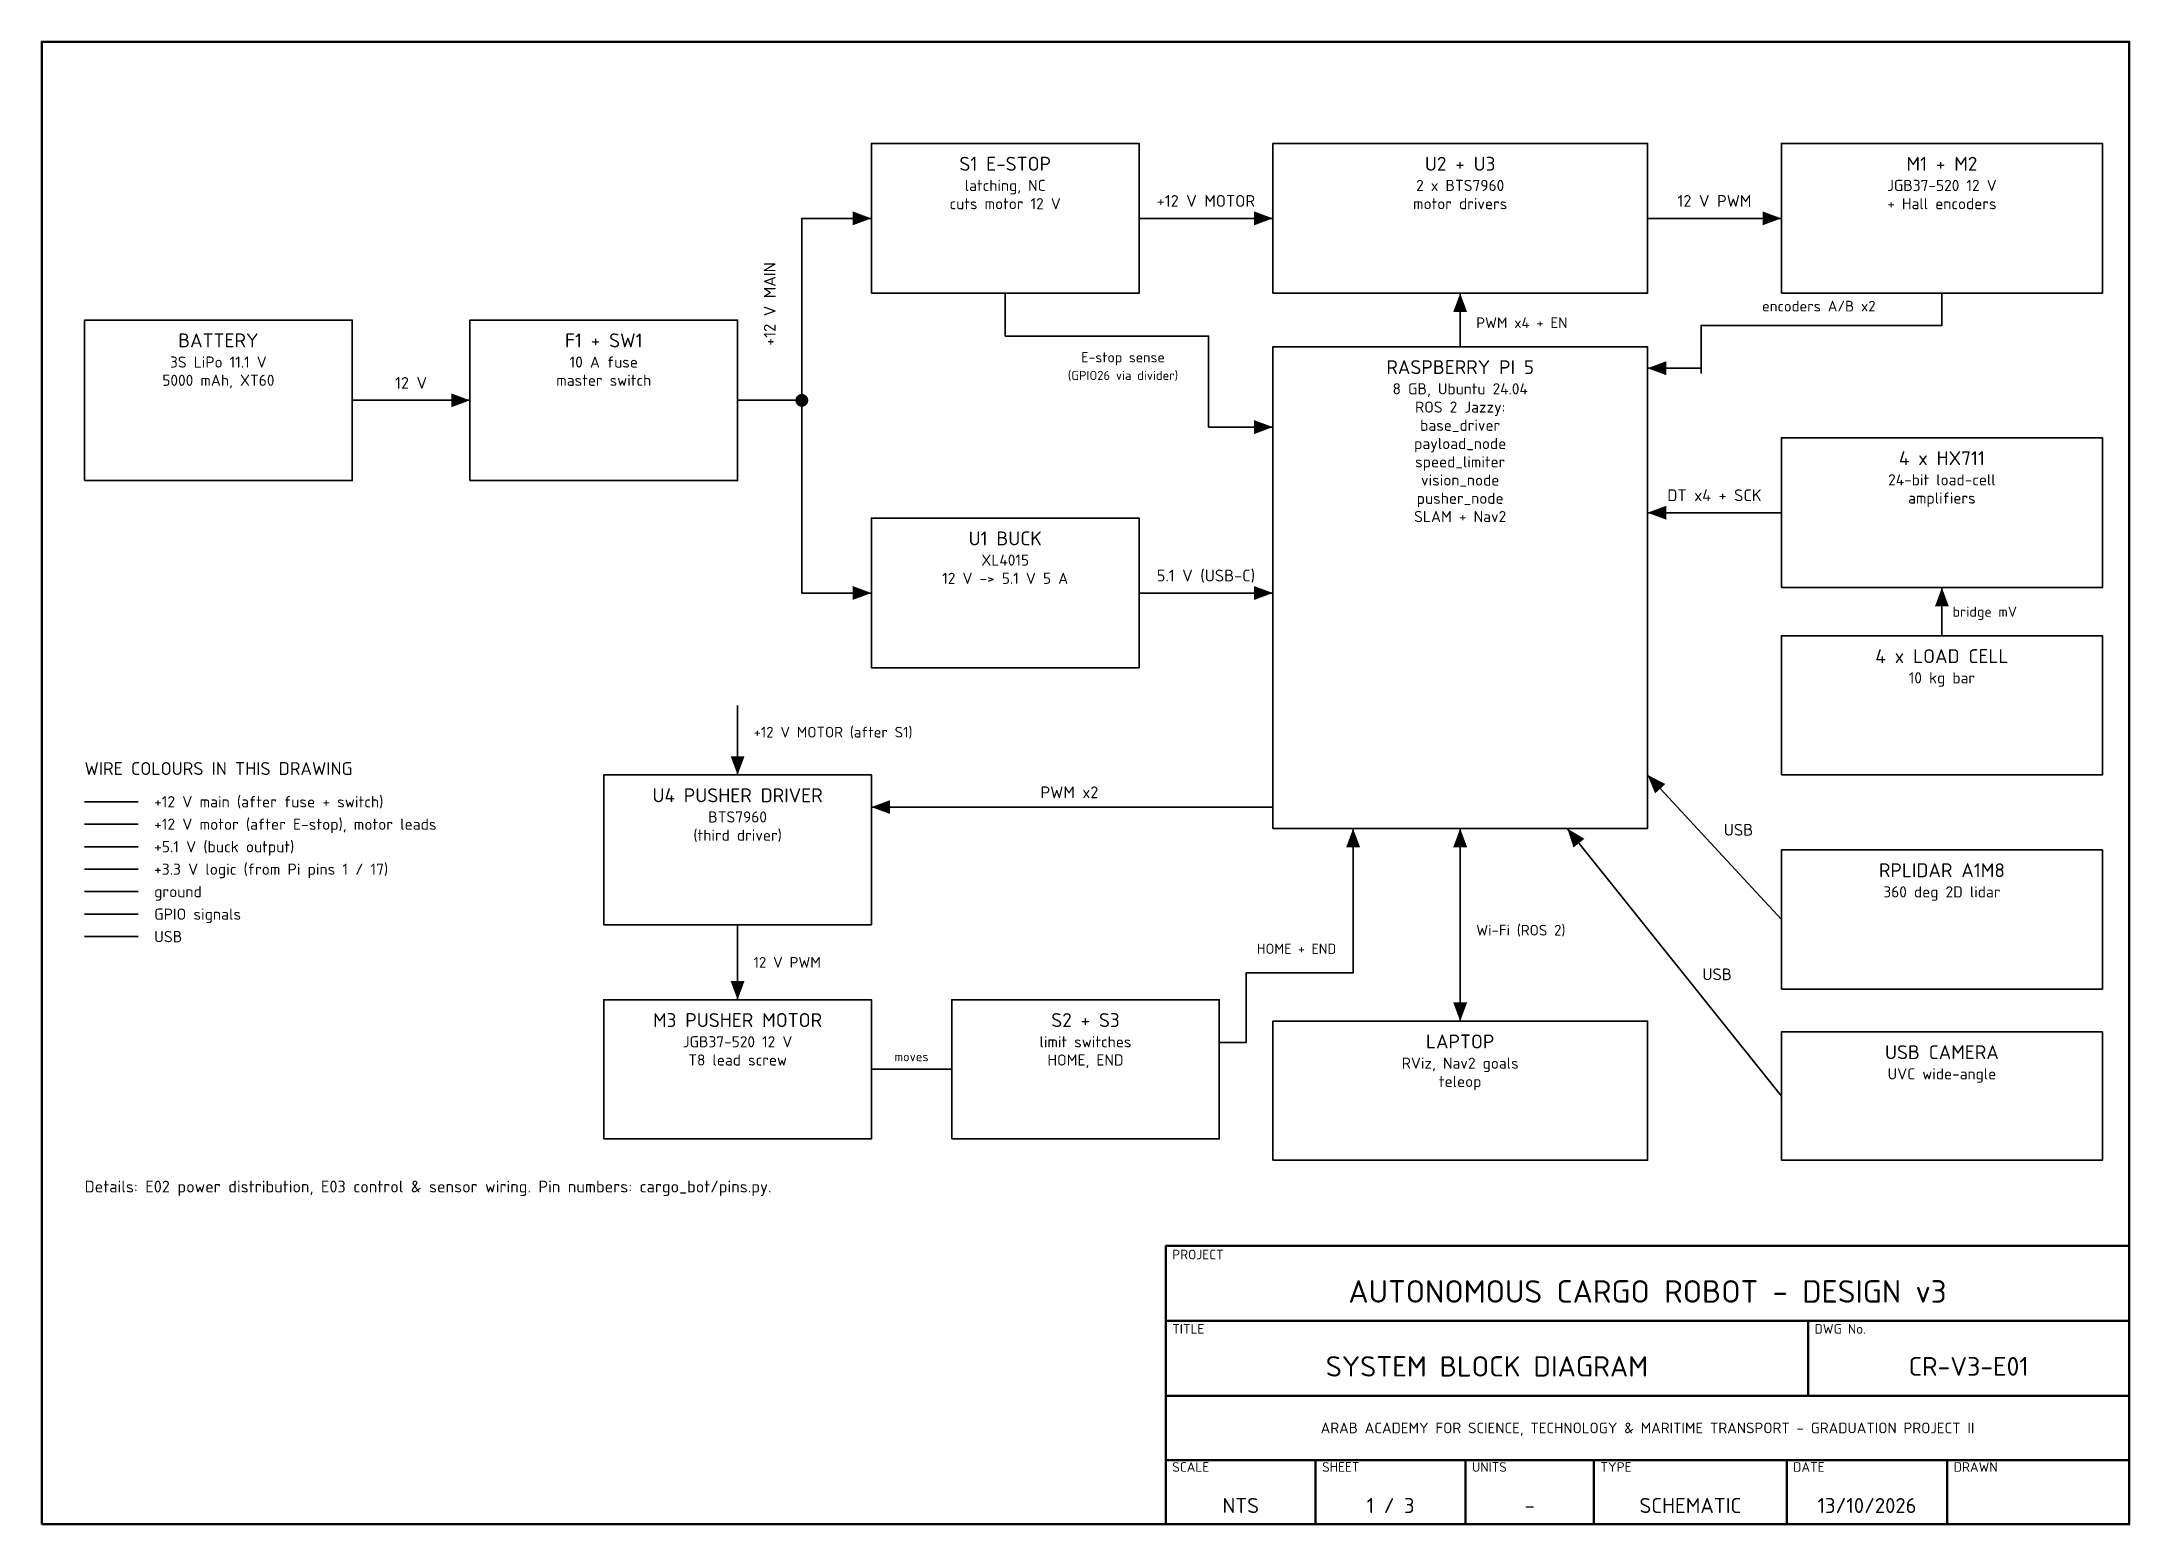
# Paper-space layout 'E01 SYSTEM BLOCK DIAGRAM' of a CAD drawing. Header units: millimetres. Extents: x 20 to 410, y 10 to 287.
import ezdxf
from ezdxf.enums import TextEntityAlignment as Align

# ---------------------------------------------------------------- set-up
doc = ezdxf.new("R2010")
doc.units = ezdxf.units.MM
for name, color, linetype, lineweight in [('NET-12V', 1, 'Continuous', 35), ('NET-12V-MOTOR', 6, 'Continuous', 35), ('NET-3V3', 40, 'Continuous', 35), ('NET-5V', 30, 'Continuous', 35), ('NET-GND', 8, 'Continuous', 35), ('NET-SIGNAL', 5, 'Continuous', 35), ('NET-USB', 3, 'Continuous', 35), ('SYMBOLS', 7, 'Continuous', 35), ('TEXT', 7, 'Continuous', 18), ('TITLEBLOCK', 7, 'Continuous', 50)]:
    doc.layers.add(name, color=color, linetype=linetype, lineweight=lineweight)
doc.styles.add('ISO', font='isocpeur.ttf')

psp = doc.layouts.new('E01 SYSTEM BLOCK DIAGRAM')

# ---------------------------------------------------------------- linework, layer by layer
at = {"layer": 'NET-12V'}
for points in [[(150, 220), (162, 220), (162, 254), (175, 254)], [(170, 254), (175, 254)], [(78, 220), (100, 220)], [(162, 220), (162, 184), (175, 184)], [(170, 184), (175, 184)], [(28, 145), (38, 145)]]:
    psp.add_lwpolyline(points, dxfattribs=at)
at = {"layer": 'NET-12V', "const_width": 1.2}
psp.add_lwpolyline([(161.4, 220, 1), (162.6, 220, 1)], format="xyb", close=True, dxfattribs=at)
at = {"layer": 'NET-12V'}
for points in [[(175, 254), (171.5, 255.3), (171.5, 252.7)], [(100, 220), (96.5, 221.3), (96.5, 218.7)], [(175, 184), (171.5, 185.3), (171.5, 182.7)]]:
    psp.add_solid(points, dxfattribs=at)
at = {"layer": 'NET-12V-MOTOR'}
for points in [[(225, 254), (250, 254)], [(320, 254), (345, 254)], [(150, 163), (150, 150)], [(28, 140.8), (38, 140.8)], [(150, 122), (150, 108)]]:
    psp.add_lwpolyline(points, dxfattribs=at)
for points in [[(250, 254), (246.5, 255.3), (246.5, 252.7)], [(345, 254), (341.5, 255.3), (341.5, 252.7)], [(150, 150), (151.3, 153.5), (148.7, 153.5)], [(150, 108), (151.3, 111.5), (148.7, 111.5)]]:
    psp.add_solid(points, dxfattribs=at)
at = {"layer": 'NET-3V3'}
psp.add_lwpolyline([(28, 132.4), (38, 132.4)], dxfattribs=at)
at = {"layer": 'NET-5V'}
for points in [[(225, 184), (250, 184)], [(28, 136.6), (38, 136.6)]]:
    psp.add_lwpolyline(points, dxfattribs=at)
psp.add_solid([(250, 184), (246.5, 185.3), (246.5, 182.7)], dxfattribs=at)
at = {"layer": 'NET-GND'}
psp.add_lwpolyline([(28, 128.2), (38, 128.2)], dxfattribs=at)
at = {"layer": 'NET-SIGNAL'}
for points in [[(200, 240), (200, 232), (238, 232), (238, 215), (250, 215)], [(285, 230), (285, 240)], [(375, 240), (375, 234), (330, 234), (330, 225)], [(330, 226), (320, 226)], [(245, 215), (250, 215)], [(345, 199), (320, 199)], [(375, 176), (375, 185)], [(250, 144), (175, 144)], [(265, 134), (265, 140)], [(285, 104), (285, 140)], [(240, 100), (245, 100), (245, 113), (265, 113), (265, 135)], [(28, 124), (38, 124)]]:
    psp.add_lwpolyline(points, dxfattribs=at)
for points in [[(285, 240), (283.7, 236.5), (286.3, 236.5)], [(320, 226), (323.5, 224.7), (323.5, 227.3)], [(250, 215), (246.5, 216.3), (246.5, 213.7)], [(320, 199), (323.5, 197.7), (323.5, 200.3)], [(375, 185), (373.7, 181.5), (376.3, 181.5)], [(175, 144), (178.5, 142.7), (178.5, 145.3)], [(265, 140), (263.7, 136.5), (266.3, 136.5)], [(285, 140), (283.7, 136.5), (286.3, 136.5)], [(285, 104), (286.3, 107.5), (283.7, 107.5)]]:
    psp.add_solid(points, dxfattribs=at)
at = {"layer": 'NET-USB'}
for points in [[(345, 123), (320, 150)], [(345, 90), (305, 140)], [(28, 119.8), (38, 119.8)]]:
    psp.add_lwpolyline(points, dxfattribs=at)
for points in [[(320, 150), (321.42, 146.55), (323.33, 148.32)], [(305, 140), (306.17, 136.45), (308.2, 138.08)]]:
    psp.add_solid(points, dxfattribs=at)
at = {"layer": 'SYMBOLS'}
for points in [[(175, 240), (225, 240), (225, 268), (175, 268)], [(250, 240), (320, 240), (320, 268), (250, 268)], [(345, 240), (405, 240), (405, 268), (345, 268)], [(28, 205), (78, 205), (78, 235), (28, 235)], [(100, 205), (150, 205), (150, 235), (100, 235)], [(250, 140), (320, 140), (320, 230), (250, 230)], [(345, 185), (405, 185), (405, 213), (345, 213)], [(175, 170), (225, 170), (225, 198), (175, 198)], [(345, 150), (405, 150), (405, 176), (345, 176)], [(125, 122), (175, 122), (175, 150), (125, 150)], [(345, 110), (405, 110), (405, 136), (345, 136)], [(125, 82), (175, 82), (175, 108), (125, 108)], [(190, 82), (240, 82), (240, 108), (190, 108)], [(250, 78), (320, 78), (320, 104), (250, 104)], [(345, 78), (405, 78), (405, 102), (345, 102)]]:
    psp.add_lwpolyline(points, close=True, dxfattribs=at)
at = {"layer": 'SYMBOLS', "color": 8}
psp.add_lwpolyline([(175, 95), (190, 95)], dxfattribs=at)
at = {"layer": 'TITLEBLOCK'}
for points in [[(20, 10), (410, 10), (410, 287), (20, 287)], [(230, 10), (410, 10), (410, 62), (230, 62)]]:
    psp.add_lwpolyline(points, close=True, dxfattribs=at)
for points in [[(230, 48), (410, 48)], [(350, 34), (350, 48)], [(230, 34), (410, 34)], [(230, 22), (410, 22)], [(258, 10), (258, 22)], [(286, 10), (286, 22)], [(310, 10), (310, 22)], [(346, 10), (346, 22)], [(376, 10), (376, 22)]]:
    psp.add_lwpolyline(points, dxfattribs=at)

# ---------------------------------------------------------------- texts
at = {"layer": 'NET-12V', "style": 'ISO'}
psp.add_text('+12 V MAIN', height=2.2, rotation=90, dxfattribs=at).set_placement((156, 238), align=Align.MIDDLE_CENTER)
psp.add_text('12 V', height=2.2, dxfattribs=at).set_placement((89, 221.5), align=Align.BOTTOM_CENTER)
at = {"layer": 'NET-12V-MOTOR', "style": 'ISO'}
for s, p in [('+12 V MOTOR', (237.5, 255.5)), ('12 V PWM', (332.5, 255.5))]:
    psp.add_text(s, height=2.2, dxfattribs=at).set_placement(p, align=Align.BOTTOM_CENTER)
for s, p in [('+12 V MOTOR (after S1)', (153, 158)), ('12 V PWM', (153, 115))]:
    psp.add_text(s, height=2, dxfattribs=at).set_placement(p, align=Align.MIDDLE_LEFT)
at = {"layer": 'NET-5V', "style": 'ISO'}
psp.add_text('5.1 V (USB-C)', height=2.2, dxfattribs=at).set_placement((237.5, 185.5), align=Align.BOTTOM_CENTER)
at = {"layer": 'NET-SIGNAL', "style": 'ISO'}
for s, height, p in [('encoders A/B x2', 2, (352, 236)), ('DT x4 + SCK', 2.2, (332.5, 200.5)), ('PWM x2', 2.2, (212, 145))]:
    psp.add_text(s, height=height, dxfattribs=at).set_placement(p, align=Align.BOTTOM_CENTER)
for s, height, p in [('PWM x4 + EN', 2, (288, 234.5)), ('bridge mV', 1.9, (377, 180.5)), ('Wi-Fi (ROS 2)', 2, (288, 121))]:
    psp.add_text(s, height=height, dxfattribs=at).set_placement(p, align=Align.MIDDLE_LEFT)
for s, height, p in [('E-stop sense', 1.9, (222, 229)), ('(GPIO26 via divider)', 1.7, (222, 225.5))]:
    psp.add_text(s, height=height, dxfattribs=at).set_placement(p, align=Align.TOP_CENTER)
psp.add_text('HOME + END', height=1.9, dxfattribs=at).set_placement((247, 116), align=Align.BOTTOM_LEFT)
at = {"layer": 'NET-USB', "style": 'ISO'}
for p in [(337, 138), (333, 111)]:
    psp.add_text('USB', height=2.2, dxfattribs=at).set_placement(p, align=Align.BOTTOM_CENTER)
at = {"layer": 'TEXT', "style": 'ISO'}
for s, p in [('S1 E-STOP', (200, 265.5)), ('U2 + U3', (285, 265.5)), ('M1 + M2', (375, 265.5)), ('BATTERY', (53, 232.5)), ('F1 + SW1', (125, 232.5)), ('RASPBERRY PI 5', (285, 227.5)), ('4 x HX711', (375, 210.5)), ('U1 BUCK', (200, 195.5)), ('4 x LOAD CELL', (375, 173.5)), ('U4 PUSHER DRIVER', (150, 147.5)), ('RPLIDAR A1M8', (375, 133.5)), ('M3 PUSHER MOTOR', (150, 105.5)), ('S2 + S3', (215, 105.5)), ('LAPTOP', (285, 101.5)), ('USB CAMERA', (375, 99.5))]:
    psp.add_text(s, height=2.6, dxfattribs=at).set_placement(p, align=Align.TOP_CENTER)
for s, p in [('cuts motor 12 V', (200, 255.08)), ('latching, NC', (200, 258.49)), ('motor drivers', (285, 255.08)), ('2 x BTS7960', (285, 258.49)), ('JGB37-520 12 V', (375, 258.49)), ('+ Hall encoders', (375, 255.08)), ('3S LiPo 11.1 V', (53, 225.49)), ('10 A fuse', (125, 225.49)), ('5000 mAh, XT60', (53, 222.08)), ('master switch', (125, 222.08)), ('8 GB, Ubuntu 24.04', (285, 220.49)), ('ROS 2 Jazzy:', (285, 217.08)), ('base_driver', (285, 213.67)), ('payload_node', (285, 210.26)), ('speed_limiter', (285, 206.85)), ('vision_node', (285, 203.44)), ('24-bit load-cell', (375, 203.49)), ('SLAM + Nav2', (285, 196.62)), ('pusher_node', (285, 200.03)), ('amplifiers', (375, 200.08)), ('XL4015', (200, 188.49)), ('12 V -> 5.1 V 5 A', (200, 185.08)), ('10 kg bar', (375, 166.49)), ('BTS7960', (150, 140.49)), ('(third driver)', (150, 137.08)), ('360 deg 2D lidar', (375, 126.49)), ('JGB37-520 12 V', (150, 98.49)), ('T8 lead screw', (150, 95.08)), ('limit switches', (215, 98.49)), ('HOME, END', (215, 95.08)), ('RViz, Nav2 goals', (285, 94.49)), ('teleop', (285, 91.08)), ('UVC wide-angle', (375, 92.49))]:
    psp.add_text(s, height=2.08, dxfattribs=at).set_placement(p, align=Align.BOTTOM_CENTER)
for s, height, p in [('WIRE COLOURS IN THIS DRAWING', 2.4, (28, 150)), ('Details: E02 power distribution, E03 control & sensor wiring. Pin numbers: cargo_bot/pins.py.', 2.2, (28, 72)), ('PROJECT', 1.8, (231.2, 59.5)), ('TITLE', 1.8, (231.2, 45.6)), ('DWG No.', 1.8, (351.2, 45.6)), ('SCALE', 1.8, (231.2, 19.8)), ('SHEET', 1.8, (259.2, 19.8)), ('UNITS', 1.8, (287.2, 19.8)), ('TYPE', 1.8, (311.2, 19.8)), ('DATE', 1.8, (347.2, 19.8)), ('DRAWN', 1.8, (377.2, 19.8))]:
    psp.add_text(s, height=height, dxfattribs=at).set_placement(p)
for s, p in [('+12 V main (after fuse + switch)', (41, 145)), ('+12 V motor (after E-stop), motor leads', (41, 140.8)), ('+5.1 V (buck output)', (41, 136.6)), ('+3.3 V logic (from Pi pins 1 / 17)', (41, 132.4)), ('ground', (41, 128.2)), ('GPIO signals', (41, 124)), ('USB', (41, 119.8))]:
    psp.add_text(s, height=2.1, dxfattribs=at).set_placement(p, align=Align.MIDDLE_LEFT)
at = {"layer": 'TEXT', "color": 8, "style": 'ISO'}
psp.add_text('moves', height=1.7, dxfattribs=at).set_placement((182.5, 96), align=Align.BOTTOM_CENTER)
at = {"layer": 'TEXT', "style": 'ISO'}
for s, height, p in [('AUTONOMOUS CARGO ROBOT - DESIGN v3', 4.2, (320, 53.5)), ('SYSTEM BLOCK DIAGRAM', 3.8, (290, 39.5)), ('CR-V3-E01', 3.5, (380, 39.5)), ('ARAB ACADEMY FOR SCIENCE, TECHNOLOGY & MARITIME TRANSPORT - GRADUATION PROJECT II', 2, (320, 28)), ('NTS', 2.8, (244, 13.5)), ('1 / 3', 2.8, (272, 13.5)), ('-', 2.8, (298, 13.5)), ('SCHEMATIC', 2.8, (328, 13.5)), ('13/10/2026', 2.8, (361, 13.5))]:
    psp.add_text(s, height=height, dxfattribs=at).set_placement(p, align=Align.MIDDLE_CENTER)

doc.saveas('drawing.dxf')
